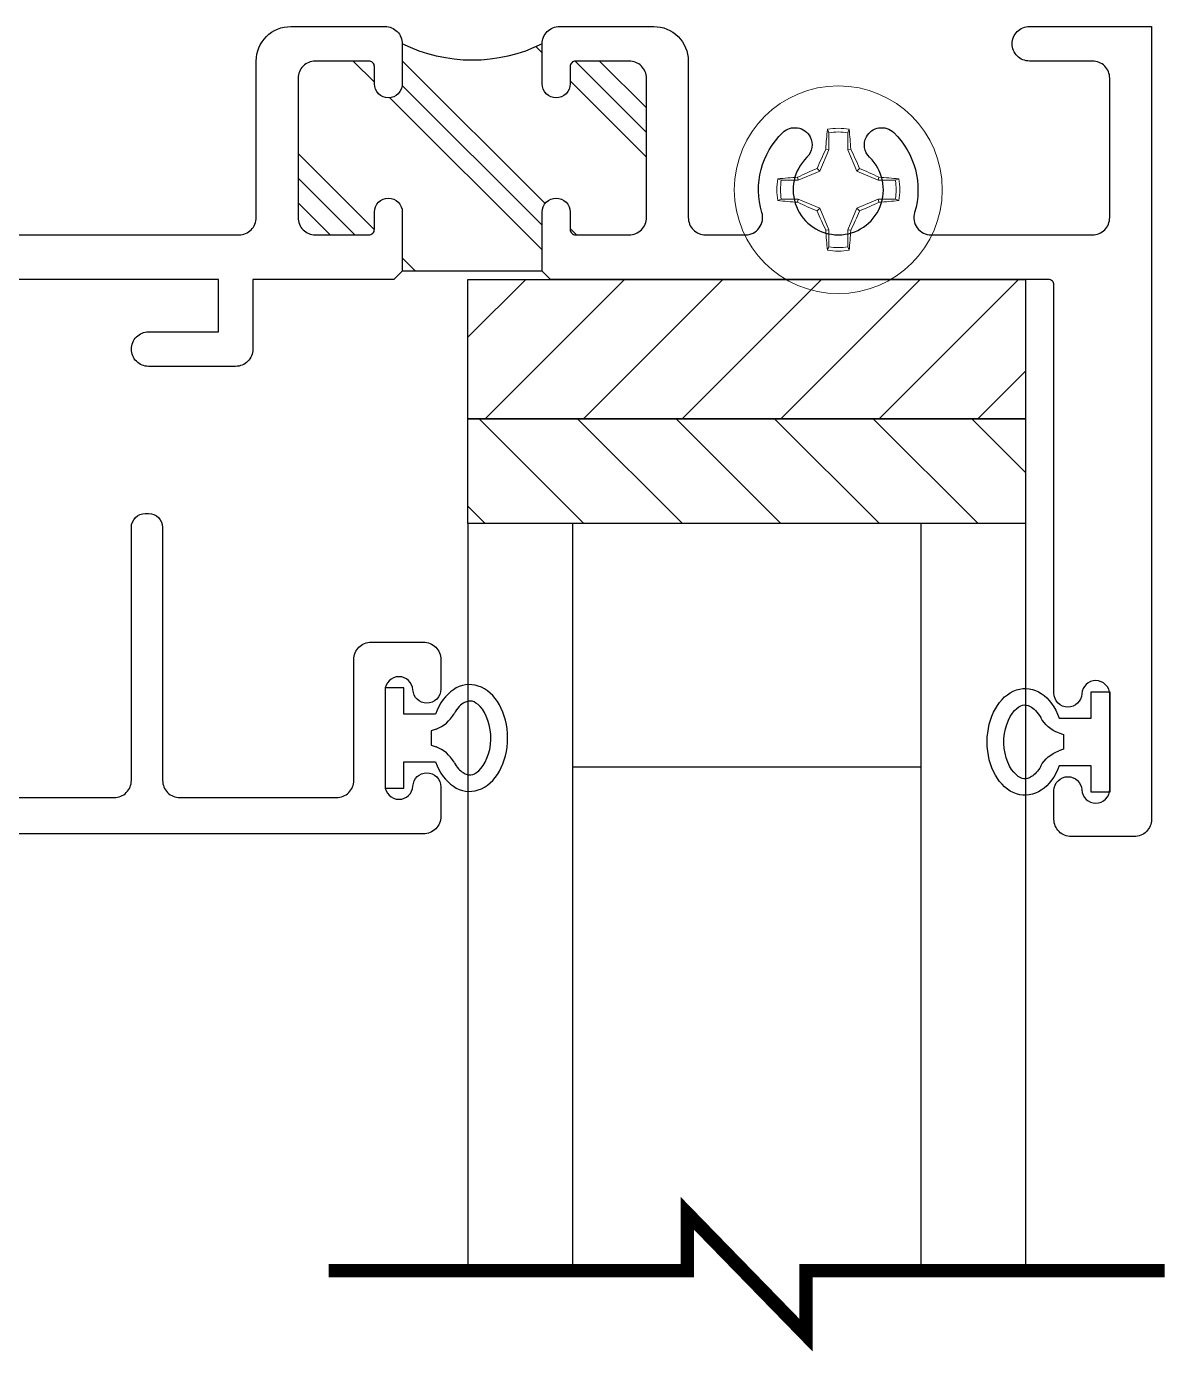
# Model space of a CAD drawing. Extents: x -23 to 190, y -172 to 85.
# Drawn here: x 0.085 to 2.138, y 42.45 to 44.829 of the extents above; entities that cross this region are included whole.
import ezdxf

# ---------------------------------------------------------------- set-up
doc = ezdxf.new("R2010")
doc.units = 0
doc.header["$MEASUREMENT"] = 0
doc.layers.get('0').update_dxf_attribs({"linetype": 'CONTINUOUS'})
for name, color, linetype in [('FRAME', 1, 'CONTINUOUS'), ('GLASS', 7, 'CONTINUOUS'), ('PROFILE NUMBER', 150, 'CONTINUOUS'), ('SETTING BLOCKS', 7, 'CONTINUOUS'), ('TEXT', 7, 'CONTINUOUS')]:
    doc.layers.add(name, color=color, linetype=linetype)

# ---------------------------------------------------------------- blocks, each defined once
blk = doc.blocks.new('A$C3BF656AD')
at = {"layer": 'SETTING BLOCKS'}
h = blk.add_hatch(dxfattribs=at)
h.set_pattern_fill('ANSI31', color=256, scale=0.25, angle=90, style=0)
h.set_pattern_definition([(135, (0.820812, -8.054306), (-0.02209709, -0.02209709), [])])
h.paths.add_polyline_path([(0, 0.0625), (0.25, 0.0625), (0.25, 0.1095), (0, 0.1095)])
h = blk.add_hatch(dxfattribs=at)
h.set_pattern_fill('ANSI31', color=256, scale=0.25, style=0)
h.set_pattern_definition([(45, (-2.098375, -8.085556), (-0.02209709, 0.02209709), [])])
h.paths.add_polyline_path([(0, 0), (0.25, 0), (0.25, 0.0625), (0, 0.0625)])
for points in [[(0, 0.0625), (0, 0.1095), (0.25, 0.1095), (0.25, 0.0625)], [(0, 0), (0, 0.0625), (0.25, 0.0625), (0.25, 0)]]:
    blk.add_lwpolyline(points, close=True, dxfattribs=at)
blk = doc.blocks.new('*U144')
at = {"layer": 'PROFILE NUMBER', "color": 5}
for p, q in [((-0.0161, 0.0916), (-0.013, 0.083)), ((-0.013, 0.083), (0.013, 0.083)), ((0.013, 0.083), (0.0161, 0.0915))]:
    blk.add_line(p, q, dxfattribs=at)
blk.add_lwpolyline([(-0.0427, 0.0907), (-0.0427, 0.0335), (-0.09, 0.0335), (-0.09, 0), (0.09, 0), (0.09, 0.0335), (0.0427, 0.0335), (0.0427, 0.0907)], dxfattribs=at)
for centre, start, end in [((-0.0725, 0.0712), 19.8289, 61.175), ((0.0725, 0.0712), 118.7633, 160.1945)]:
    blk.add_arc(centre, 0.06, start, end, dxfattribs=at)
blk.add_ellipse((0, 0.1517), major_axis=(-0.0958, 0), ratio=0.712114, start_param=2.033109, end_param=7.391692, dxfattribs=at)
blk.add_open_spline([(0.0437, 0.1238), (0.0526, 0.1287), (0.0589, 0.1347), (0.0685, 0.1503), (0.0681, 0.1574), (0.0493, 0.1788), (0.027, 0.1893), (-0.0212, 0.1906), (-0.0451, 0.1815), (-0.0674, 0.16), (-0.0684, 0.1523), (-0.0607, 0.1366), (-0.0538, 0.1294), (-0.0436, 0.1238)], degree=3, knots=[2.2211, 2.2211, 2.2211, 2.2211, 2.727733, 2.727733, 3.7005, 3.7005, 4.673268, 4.673268, 5.646035, 5.646035, 6.618803, 6.618803, 7.203997, 7.203997, 7.203997, 7.203997], dxfattribs=at)
blk = doc.blocks.new('3809 BLOCK FRAME')
h = blk.add_hatch()
h.set_pattern_fill('PLAST', color=256, angle=45, style=0)
h.set_pattern_definition([(45, (-4.25098, -6.643), (-0.176777, 0.176777), []), (45, (-4.27308, -6.6209), (-0.176777, 0.176777), []), (45, (-4.29517, -6.5988), (-0.176777, 0.176777), [])])
edge = h.paths.add_edge_path()
edge.add_arc((-0.937, 0.093), 0.031, 270, 360, ccw=False)
edge.add_line((-0.937, 0.062), (-1.033, 0.062))
edge.add_arc((-1.033, 0.072), 0.01, 180, 270, ccw=False)
edge.add_line((-1.043, 0.072), (-1.043, 0.103))
edge.add_arc((-1.068, 0.103), 0.025, 360, 450)
edge.add_arc((-1.068, 0.103), 0.025, 90, 180)
edge.add_line((-1.093, 0.103), (-1.093, 0.031))
edge.add_arc((-1.2185, -0.2208), 0.2814, 63.5092, 116.4908)
edge.add_line((-1.344, 0.031), (-1.344, 0.103))
edge.add_arc((-1.369, 0.103), 0.025, 0, 90)
edge.add_arc((-1.369, 0.103), 0.025, 90, 180)
edge.add_line((-1.394, 0.103), (-1.394, 0.072))
edge.add_arc((-1.404, 0.072), 0.01, 270, 360, ccw=False)
edge.add_line((-1.404, 0.062), (-1.5, 0.062))
edge.add_arc((-1.5, 0.093), 0.031, 180, 270, ccw=False)
edge.add_line((-1.531, 0.093), (-1.531, 0.343))
edge.add_arc((-1.5, 0.343), 0.031, 90, 180, ccw=False)
edge.add_line((-1.5, 0.374), (-1.404, 0.374))
edge.add_arc((-1.404, 0.364), 0.01, 0, 90, ccw=False)
edge.add_line((-1.394, 0.364), (-1.394, 0.333))
edge.add_arc((-1.369, 0.333), 0.025, 180, 270)
edge.add_arc((-1.369, 0.333), 0.025, 270, 360)
edge.add_line((-1.344, 0.333), (-1.344, 0.439))
edge.add_line((-1.344, 0.439), (-1.093, 0.439))
edge.add_line((-1.093, 0.439), (-1.093, 0.333))
edge.add_arc((-1.068, 0.333), 0.025, 180, 270)
edge.add_arc((-1.068, 0.333), 0.025, 270, 360)
edge.add_line((-1.043, 0.333), (-1.043, 0.364))
edge.add_arc((-1.033, 0.364), 0.01, 90, 180, ccw=False)
edge.add_line((-1.033, 0.374), (-0.937, 0.374))
edge.add_arc((-0.937, 0.343), 0.031, 0, 90, ccw=False)
edge.add_line((-0.906, 0.343), (-0.906, 0.093))
blk.add_line((-1.093, 0.439), (-1.344, 0.439))
for points in [[(-1.093, 0.439), (-1.093, 0.333, 0.414214), (-1.068, 0.308, 0.414214), (-1.043, 0.333), (-1.043, 0.364, -0.414214), (-1.033, 0.374), (-0.937, 0.374, -0.414214), (-0.906, 0.343), (-0.906, 0.093, -0.414214), (-0.937, 0.062), (-1.033, 0.062, -0.414214), (-1.043, 0.072), (-1.043, 0.103, 0.414214), (-1.068, 0.128), (-1.068, 0.128, 0.414214), (-1.093, 0.103), (-1.093, 0.031, 0.414214), (-1.062, 0), (-0.893, 0, 0.414214), (-0.831, 0.062), (-0.831, 0.343, -0.414214), (-0.8, 0.374), (-0.7287, 0.374, -0.5024), (-0.699, 0.3341, 0.280293), (-0.6615, 0.1903, 0.498955), (-0.6125, 0.198), (-0.6125, 0.198, 0.334263), (-0.6183, 0.2348, -2.470836), (-0.5057, 0.2348, 0.334263), (-0.5115, 0.198, 0.498955), (-0.4625, 0.1903, 0.280293), (-0.425, 0.3341, -0.5024), (-0.3953, 0.374), (-0.106, 0.374, -0.414214), (-0.075, 0.343), (-0.075, 0.093, -0.414214), (-0.106, 0.062), (-0.219, 0.062, 0.414214), (-0.25, 0.031, 0.414214), (-0.219, 0), (0, 0), (0, 1.423, 0.414214), (-0.031, 1.454), (-0.144, 1.454, 0.414214), (-0.175, 1.423), (-0.175, 1.3715, 0.414214), (-0.15, 1.3465), (-0.15, 1.3465, 0.399638), (-0.125, 1.3702, -0.399638), (-0.1001, 1.394), (-0.1, 1.394, -0.414214), (-0.075, 1.369), (-0.075, 1.199, -0.414214), (-0.1, 1.174), (-0.1001, 1.174, -0.399638), (-0.125, 1.1977, 0.399638), (-0.15, 1.2215, 0.414214), (-0.175, 1.1965), (-0.175, 0.464, -0.414214), (-0.185, 0.454), (-1.078, 0.454), (-1.093, 0.439)], [(-1.344, 0.439), (-1.344, 0.439), (-1.359, 0.454), (-1.612, 0.454), (-1.612, 0.579, 0.414214), (-1.643, 0.61), (-1.799, 0.61, 0.414214), (-1.83, 0.579, 0.414214), (-1.799, 0.548), (-1.674, 0.548), (-1.674, 0.454), (-4.425, 0.454), (-4.425, 0.6777, -0.198912), (-4.4221, 0.6848), (-4.3429, 0.7639, 0.668179), (-4.35, 0.781), (-4.49, 0.781, 0.414214), (-4.5, 0.771), (-4.5, 0.01, 0.414214), (-4.49, 0), (-4.406, 0, 0.414214), (-4.375, 0.031, 0.358249), (-4.4, 0.0614, -0.358249), (-4.425, 0.0918), (-4.425, 0.343, -0.414214), (-4.394, 0.374), (-4.1047, 0.374, -0.5024), (-4.075, 0.3341, 0.280293), (-4.0375, 0.1903, 0.498955), (-3.9885, 0.198, 0.334263), (-3.9943, 0.2348, -2.470836), (-3.8817, 0.2348, 0.334263), (-3.8875, 0.198, 0.498955), (-3.8385, 0.1903, 0.280293), (-3.801, 0.3341, -0.5024), (-3.7713, 0.374), (-3.606, 0.374, -0.414214), (-3.575, 0.343), (-3.575, 0), (-3.281, 0, 0.414214), (-3.25, 0.031, 0.414214), (-3.281, 0.062), (-3.469, 0.062, -0.414214), (-3.5, 0.093), (-3.5, 0.343, -0.414214), (-3.469, 0.374), (-2.4167, 0.374, -0.5024), (-2.387, 0.3341, 0.280293), (-2.3495, 0.1903, 0.498955), (-2.3005, 0.198, 0.334263), (-2.3063, 0.2348, -2.470836), (-2.1937, 0.2348, 0.334263), (-2.1995, 0.198, 0.498955), (-2.1505, 0.1903, 0.280293), (-2.113, 0.3341, -0.5024), (-2.0833, 0.374), (-1.637, 0.374, -0.414214), (-1.606, 0.343), (-1.606, 0.062, 0.414214), (-1.544, 0), (-1.375, 0, 0.414214), (-1.344, 0.031), (-1.344, 0.103, 0.414214), (-1.369, 0.128, 0.414214), (-1.394, 0.103), (-1.394, 0.072, -0.414214), (-1.404, 0.062), (-1.5, 0.062, -0.414214), (-1.531, 0.093), (-1.531, 0.343, -0.414214), (-1.5, 0.374), (-1.404, 0.374, -0.414214), (-1.394, 0.364), (-1.394, 0.333, 0.414214), (-1.369, 0.308, 0.414214), (-1.344, 0.333), (-1.344, 0.439)]]:
    blk.add_lwpolyline(points, format="xyb")
blk.add_arc((-1.2185, -0.2208), 0.2814, 63.5092, 116.4908)
blk = doc.blocks.new('*U145')
at = {"layer": 'PROFILE NUMBER', "color": 5}
for p, q in [((-0.0161, 0.0916), (-0.013, 0.083)), ((-0.013, 0.083), (0.013, 0.083)), ((0.013, 0.083), (0.0161, 0.0915))]:
    blk.add_line(p, q, dxfattribs=at)
blk.add_lwpolyline([(-0.0427, 0.0907), (-0.0427, 0.0335), (-0.09, 0.0335), (-0.09, 0), (0.09, 0), (0.09, 0.0335), (0.0427, 0.0335), (0.0427, 0.0907)], dxfattribs=at)
for centre, start, end in [((-0.0725, 0.0712), 19.8289, 61.175), ((0.0725, 0.0712), 118.7633, 160.1945)]:
    blk.add_arc(centre, 0.06, start, end, dxfattribs=at)
blk.add_ellipse((0, 0.1517), major_axis=(-0.0958, 0), ratio=0.712114, start_param=2.033109, end_param=7.391692, dxfattribs=at)
blk.add_open_spline([(0.0437, 0.1238), (0.0526, 0.1287), (0.0589, 0.1347), (0.0685, 0.1503), (0.0681, 0.1574), (0.0493, 0.1788), (0.027, 0.1893), (-0.0212, 0.1906), (-0.0451, 0.1815), (-0.0674, 0.16), (-0.0684, 0.1523), (-0.0607, 0.1366), (-0.0538, 0.1294), (-0.0436, 0.1238)], degree=3, knots=[2.2211, 2.2211, 2.2211, 2.2211, 2.727733, 2.727733, 3.7005, 3.7005, 4.673268, 4.673268, 5.646035, 5.646035, 6.618803, 6.618803, 7.203997, 7.203997, 7.203997, 7.203997], dxfattribs=at)
blk = doc.blocks.new('dfasdf')
at = {"color": 7, "linetype": 'Continuous', "lineweight": 15}
for p, q in [((54.6225, 25.6793), (54.62, 25.6856)), ((54.6225, 25.6793), (54.6225, 25.6488)), ((54.6566, 25.6488), (54.6566, 25.6793)), ((54.6225, 25.6488), (54.6065, 25.6101)), ((54.6225, 25.6488), (54.6171, 25.6499)), ((54.6566, 25.6488), (54.662, 25.6499)), ((54.6727, 25.6101), (54.6566, 25.6488)), ((54.6065, 25.6101), (54.6014, 25.6152)), ((54.6727, 25.6101), (54.6777, 25.6152)), ((54.5678, 25.5941), (54.5373, 25.5941)), ((54.5678, 25.5941), (54.5667, 25.5995)), ((54.6065, 25.6101), (54.5678, 25.5941)), ((54.7114, 25.5941), (54.6727, 25.6101)), ((54.7114, 25.5941), (54.7124, 25.5995)), ((54.7418, 25.5941), (54.7114, 25.5941)), ((54.7418, 25.5941), (54.7482, 25.5966)), ((54.5373, 25.56), (54.531, 25.5575)), ((54.5373, 25.56), (54.5678, 25.56)), ((54.5678, 25.56), (54.5667, 25.5546)), ((54.5678, 25.56), (54.6065, 25.544)), ((54.6065, 25.544), (54.6014, 25.5389)), ((54.6065, 25.544), (54.6225, 25.5053)), ((54.6566, 25.5053), (54.6727, 25.544)), ((54.6727, 25.544), (54.7114, 25.56)), ((54.6727, 25.544), (54.6777, 25.5389)), ((54.7114, 25.56), (54.7124, 25.5546)), ((54.7114, 25.56), (54.7418, 25.56)), ((54.6225, 25.5053), (54.6171, 25.5042)), ((54.6225, 25.5053), (54.6225, 25.4748)), ((54.6566, 25.5053), (54.662, 25.5042)), ((54.6566, 25.4748), (54.6566, 25.5053)), ((54.6566, 25.4748), (54.6592, 25.4685))]:
    blk.add_line(p, q, dxfattribs=at)
at = {"color": 7, "linetype": 'Continuous', "lineweight": 15, "flags": 128}
for points in [[(54.6566, 25.6793), (54.658, 25.6827), (54.6592, 25.6856)], [(54.5373, 25.5941), (54.534, 25.5954), (54.531, 25.5966)], [(54.7418, 25.56), (54.7452, 25.5587), (54.7482, 25.5575)], [(54.6225, 25.4748), (54.6212, 25.4714), (54.62, 25.4685)]]:
    blk.add_lwpolyline(points, dxfattribs=at)
at = {"color": 7, "linetype": 'Continuous', "lineweight": 15}
blk.add_circle((54.6396, 25.577), 0.1865, dxfattribs=at)
for centre, radius, start, end in [((55.5592, 25.5924), 0.9438, 174.331, 176.507), ((54.6396, 25.577), 0.1103, 79.7812, 100.2188), ((53.7199, 25.5924), 0.9438, 3.493, 5.669), ((54.6396, 25.577), 0.1037, 80.5333, 99.4667), ((55.6923, 25.1423), 1.1889, 154.7283, 156.5646), ((53.5869, 25.1423), 1.1889, 23.4354, 25.2717), ((55.0743, 24.5244), 1.1889, 113.4354, 115.2717), ((54.2049, 24.5244), 1.1889, 64.7283, 66.5646), ((54.6396, 25.577), 0.1103, 169.7812, 190.2188), ((54.6242, 24.6574), 0.9438, 93.493, 95.669), ((54.6396, 25.577), 0.1037, 170.5333, 189.4667), ((54.6549, 24.6574), 0.9438, 84.331, 86.507), ((54.6396, 25.577), 0.1037, 350.5333, 9.4667), ((54.6396, 25.577), 0.1103, 349.7812, 10.2188), ((54.6242, 26.4967), 0.9438, 264.331, 266.507), ((55.0743, 26.6297), 1.1889, 244.7283, 246.5646), ((54.2049, 26.6297), 1.1889, 293.4354, 295.2717), ((54.6549, 26.4967), 0.9438, 273.493, 275.669), ((55.6923, 26.0117), 1.1889, 203.4354, 205.2717), ((53.5869, 26.0117), 1.1889, 334.7283, 336.5646), ((55.5592, 25.5617), 0.9438, 183.493, 185.669), ((53.7199, 25.5617), 0.9438, 354.331, 356.507), ((54.6396, 25.577), 0.1037, 260.5333, 279.4667), ((54.6396, 25.577), 0.1103, 259.7812, 280.2188)]:
    blk.add_arc(centre, radius, start, end, dxfattribs=at)

msp = doc.modelspace()

# ---------------------------------------------------------------- linework, layer by layer
at = {"layer": 'FRAME'}
msp.add_lwpolyline([(-0.7483, 43.4445), (0.2417, 43.4445, 0.414214), (0.2727, 43.4755), (0.2727, 43.9295, -0.414214), (0.2977, 43.9545), (0.3037, 43.9545, -0.414214), (0.3287, 43.9295), (0.3287, 43.4755, 0.414214), (0.3597, 43.4445), (0.6407, 43.4445, 0.414214), (0.6717, 43.4755), (0.6717, 43.6925, -0.414214), (0.7027, 43.7235), (0.7967, 43.7235, -0.414214), (0.8277, 43.6925), (0.8277, 43.639, -0.414214), (0.8027, 43.614, -0.399638), (0.7778, 43.6378, 0.400364), (0.7527, 43.6615, 0.414214), (0.7277, 43.6365), (0.7277, 43.4665, 0.414214), (0.7527, 43.4415), (0.7528, 43.4415, 0.399638), (0.7778, 43.4653, -0.399638), (0.8027, 43.489, -0.414214), (0.8277, 43.464), (0.8277, 43.4105, -0.414214), (0.7967, 43.3795), (-2.3873, 43.3795, -0.414214)], format="xyb", dxfattribs=at)
msp.add_lwpolyline([(-0.7483, 43.4445), (0.2417, 43.4445, 0.414214), (0.2727, 43.4755), (0.2727, 43.9295, -0.414214), (0.2977, 43.9545), (0.3037, 43.9545, -0.414214), (0.3287, 43.9295), (0.3287, 43.4755, 0.414214), (0.3597, 43.4445), (0.6407, 43.4445, 0.414214), (0.6717, 43.4755), (0.6717, 43.6925, -0.414214), (0.7027, 43.7235), (0.7967, 43.7235, -0.414214), (0.8277, 43.6925), (0.8277, 43.639, -0.414214), (0.8027, 43.614, -0.399638), (0.7778, 43.6378, 0.400364), (0.7527, 43.6615, 0.414214), (0.7277, 43.6365), (0.7277, 43.4665, 0.414214), (0.7527, 43.4415), (0.7528, 43.4415, 0.399638), (0.7778, 43.4653, -0.399638), (0.8027, 43.489, -0.414214), (0.8277, 43.464), (0.8277, 43.4105, -0.414214), (0.7967, 43.3795), (-2.3873, 43.3795, -0.414214)], format="xyb", dxfattribs=at)
at = {"layer": 'GLASS'}
for p, q in [((0.8765, 43.9365), (0.8765, 42.5956)), ((1.8765, 43.9365), (0.8765, 43.9365)), ((1.064, 43.9365), (1.064, 42.5956)), ((1.689, 43.9365), (1.689, 42.5956)), ((1.8765, 43.9365), (1.8765, 42.5956)), ((1.064, 43.4995), (1.689, 43.4995))]:
    msp.add_line(p, q, dxfattribs=at)
at = {"layer": 'GLASS', "const_width": 0.024}
msp.add_lwpolyline([(2.1265, 42.5956), (1.4827, 42.5956), (1.4827, 42.4799), (1.2702, 42.6982), (1.2702, 42.5956), (0.6265, 42.5956)], dxfattribs=at)

# ---------------------------------------------------------------- block references
msp.add_blockref('dfasdf', (-53.0988, 18.9585))
at = {"layer": 'FRAME', "xscale": -1, "rotation": 180}
msp.add_blockref('3809 BLOCK FRAME', (2.1027, 44.8285), dxfattribs=at)
at = {"layer": 'TEXT', "xscale": 4, "yscale": 4, "zscale": 4, "rotation": 180}
msp.add_blockref('A$C3BF656AD', (1.8765, 44.3745), dxfattribs=at)
at = {"layer": 'TEXT', "rotation": 270}
for name in ['*U144', '*U145']:
    msp.add_blockref(name, (0.7277, 43.5515), dxfattribs=at)
at = {"layer": 'TEXT', "xscale": -1, "rotation": 90}
msp.add_blockref('*U144', (2.0277, 43.5445), dxfattribs=at)

doc.saveas('drawing.dxf')
